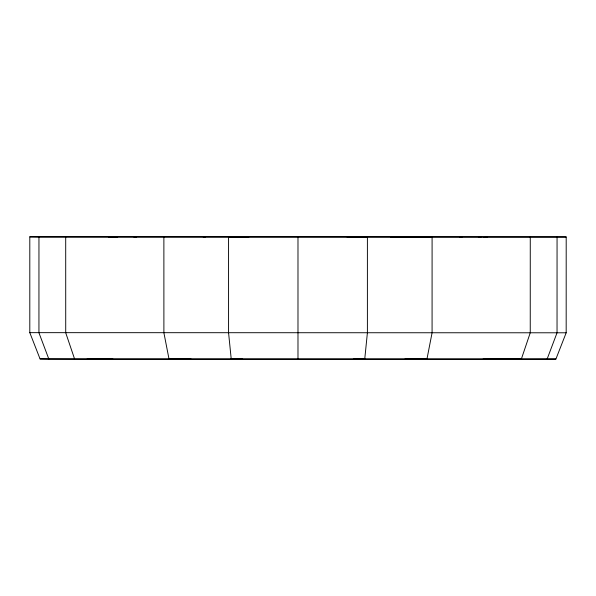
<?xml version="1.0" encoding="UTF-8"?>
<svg xmlns="http://www.w3.org/2000/svg" width="596" height="596" viewBox="0 0 596 596"><rect width="100%" height="100%" fill="white"/><g stroke="black" fill="none" stroke-linecap="round" stroke-linejoin="round"><path stroke-width="0.89" d="M29.8 236.843L38.956 236.977L38.941 332.791L48.842 359.053L555.912 359.053L566.178 332.791L566.2 236.977L29.8 236.843L29.8 332.657L40.059 358.919L48.842 359.053M530.269 236.977L530.246 332.791L521.358 359.053L482.998 359.157M557.059 236.977L557.037 332.791L547.128 359.053M391.013 237.558L392.749 236.94L432.093 236.977L432.078 332.791L426.952 359.053L404.803 359.157M459.449 237.484L462.116 236.94M478.372 237.431L481.054 236.94M483.93 237.573L487.506 236.94M353.279 359.157L364.745 359.053L367.397 332.791L367.404 236.977L347.036 236.94M248.934 236.94L228.566 236.977L228.573 332.791L231.226 359.053L242.691 359.157M504.343 359.157L555.912 359.053M38.956 236.977L566.2 236.977M566.178 332.791L29.8 332.657M511.621 359.157L87.076 359.09M40.059 358.919L112.972 359.157M191.167 359.157L169.018 359.053L163.893 332.791L163.878 236.977M112.07 237.484L108.494 236.843L117.643 237.431M133.854 236.94L136.521 237.484M203.221 236.94L204.957 237.558M74.612 359.053L65.724 332.791L65.702 236.977M297.985 236.94L297.985 359.157"/></g></svg>
